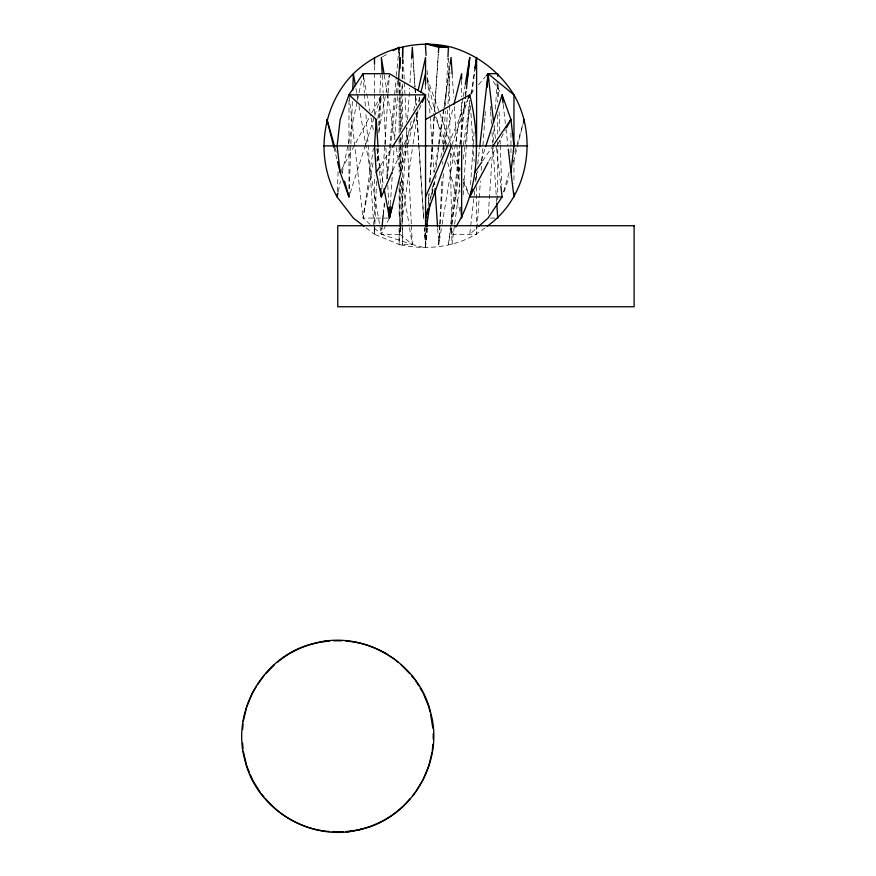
<?xml version="1.0" encoding="UTF-8"?>
<svg xmlns="http://www.w3.org/2000/svg" width="876" height="876" viewBox="0 0 876 876"><rect width="100%" height="100%" fill="white"/><g stroke="black" fill="none" stroke-linecap="round" stroke-linejoin="round"><path stroke-width="0.66" stroke-dasharray="4.38 3.29" d="M485.052 227.815C461.28 246.944 428.32 251.094 399.127 244.503L399.412 228.176M399.609 217.303L400.244 181.934M400.441 171.05L401.055 137.05M401.197 128.892L402.007 84.008M402.106 78.566L402.445 59.524M349.272 188.811L350.805 145.471M350.86 144.124L352.393 100.784M337.348 191.505L338.136 171.116M426.897 227.497L425.55 247.985L412.333 244.503L399.127 244.503L374.501 234.308L376.549 181.255M377.337 160.856L377.863 147.256M378.706 125.487L379.921 94.203M379.976 92.845L380.655 75.161M439.686 225.46L438.756 244.503L437.661 228.176M439.763 224.103L442.03 177.85M442.698 164.25L442.829 161.534M443.289 152.008L445.293 111.208M445.566 105.766L447.899 58.155M376.954 161.447L377.852 147.847M378.837 132.9L381.246 96.207M381.87 188.811L384.728 145.471M384.816 144.124L388.112 94.017M388.199 92.659L389.36 75.051M390.346 204.469L392.503 171.805M392.59 170.448L394.112 147.31M394.649 139.142L397.605 94.225M397.693 92.867L398.503 80.614M411.402 225.46L412.333 244.503L400.025 234.308L400.474 227.475M401.197 216.558L405.862 145.569M405.949 144.201L407.033 127.819M407.57 119.629L409.639 88.235M410.001 82.771L411.523 59.568M428.517 202.925L429.141 193.366M429.864 182.449L432.284 145.58M432.372 144.222L434.178 116.913M434.529 111.449L438.307 54.104L434.474 111.208M440.015 225.395L438.756 244.503L441.876 225.669M440.102 224.026L443.519 172.156M445.315 144.847L447.658 109.358M448.008 103.894L450.078 72.489M463.152 195.063L469.394 100.258M470.554 184.705L473.149 145.296M473.237 143.927L474.135 130.338M426.645 228.176L425.55 244.503L424.455 228.176M428.101 206.418L428.922 194.176M429.733 181.934L434.113 116.65M488.337 213.996L492.805 147.256M493.177 141.803L494.272 125.465M495.367 109.117L497.283 80.515M459.834 151.329L451.074 234.308L476.588 234.308L480.387 181.222M481.165 170.338L481.45 166.254M481.844 160.812L484.954 117.253M485.052 115.895L485.534 109.084M401 227.552L400.025 234.308L381.345 234.308L381.98 227.53L381.345 234.308L412.333 244.503L409.212 225.669M383.272 213.974L384.301 203.133M386.623 178.737L396.291 77.099M396.412 75.741L398.865 49.987M383.349 215.266L384.641 203.024M387.236 178.54L396.138 94.203M396.291 92.845L397.584 80.603M460.557 144.529L465.583 96.918M465.725 95.561L466.306 90.118M450.592 225.526L448.424 244.503L451.26 225.669M450.746 224.179L459.714 145.569M459.867 144.211L465.276 96.776M465.43 95.429L466.043 90.009M474.672 191.121L469.755 234.308L476.873 227.99M475.756 181.671L476.675 173.568M477.759 164.13L479.599 147.934M454.469 225.526L451.972 244.503L451.633 225.46M454.644 224.179L459.823 184.869M463.207 159.125L464.992 145.569M465.178 144.211L470.171 106.27M471.77 94.071L475.164 68.317M427.762 228.242L425.55 244.503L425.55 227.497M432.394 194.362L434.058 182.164M436.084 167.25L439.051 145.569M439.237 144.211L444.044 108.974M444.231 107.628L449.957 65.612L443.858 107.419M401.777 222.154L412.881 145.219M413.078 143.861L417.951 110.124M419.122 102.021L419.9 96.623M425.55 234.308L426.524 227.552M430.806 197.856L432.755 184.365M434.507 172.211L438.405 145.219M438.602 143.861L443.661 108.766M370.154 224.387L363.025 218.08L373.373 148.427M377.753 118.961L381.345 94.849M451.469 224.322L459.977 167.809M463.426 144.934L469.7 103.226M471.124 93.809L474.77 69.587M442.106 224.322L463.065 97.838M463.284 96.502L465.068 85.738M388.134 218.08L363.025 218.08L373.307 161.929M378.936 131.181L385.779 93.754M386.031 92.418L389.207 75.04M338.245 191.636L340.479 181.036M342.144 173.087L347.991 145.263M348.276 143.938L357.178 101.528M357.463 100.203L361.919 79.004M400.19 170.294L411.523 119.859M413.614 110.573L416.899 95.966M401.372 170.393L407.668 145.23M407.997 143.905L415.607 113.442M418.597 101.517L419.922 96.218M429.853 200.856L436.139 175.693M440.781 157.154L443.76 145.23M444.088 143.905L453.363 106.817M513.588 161.742L523.498 122.114M503.612 191.68L509.219 171.992M514.814 152.293L516.687 145.734M517.059 144.42L523.41 122.093M350.203 193.059L365.369 145.241M365.774 143.949L374.38 116.815M374.786 115.522L380.929 96.141M475.077 180.138L477.946 171.094M481.22 160.757L485.315 147.825M451.797 144.912L467.915 99.984M503.886 192.008L509.186 177.237M392.656 170.787L403.442 145.887M403.978 144.649L421.236 104.802M448.183 144.649L467.598 99.82M374.216 227.99L381.345 234.308L389.448 218.08M341.41 169.933L371.194 113.913M371.829 112.719L380.71 96.042M488.764 161.184L497.01 145.69M497.634 144.496L505.244 130.196M380.589 165.476L391.462 148.394M451.074 234.308L455.301 227.815M482.534 161.075L491.743 147.573M470.62 93.841L474.989 88.804M478.471 84.775L485.446 76.727M382.527 56.798L388.451 53.403M490.483 218.08L495.312 218.08M366.048 227.815L374.501 234.308L374.501 175.813M493.243 81.49L501.379 93.732M427.16 98.583L433.094 112.27M433.631 113.519L447.11 144.649M450.888 153.366L460.053 174.521M463.284 182L468.671 194.45M426.93 77.548L450.877 144.31M451.337 145.591L460.086 169.977M463.305 178.967L468.835 194.373M335.158 148.351L336.274 152.293M341.509 170.678L342.253 173.306M427.203 80.329L443.092 143.905M443.431 145.23L444.417 149.205M447.735 162.443L459.988 211.455M333.865 147.212L337.172 160.428M363.759 77.712L366.453 92.418M366.694 93.754L369.88 111.132M371.106 117.822L373.307 129.845M376.735 148.57L383.579 185.997M355.919 88.421L356.62 92.44M356.85 93.776L357.791 99.13M358.952 105.821L381.345 234.308M384.235 74.975L387.137 92.462M387.356 93.809L394.945 139.558M396.28 147.628L400.069 170.502M401.405 178.573L408.993 224.322M503.196 104.364L505.364 123.385M505.989 128.827L507.85 145.131M494.086 126.516L495.477 138.704M496.561 148.186L500.722 184.748M349.13 96.196L363.025 218.08M363.124 75.062L364.394 92.757M364.482 94.115L365.358 106.368M365.949 114.537L374.501 234.308M490.253 106.39L490.527 110.475M490.615 111.843L491.436 124.096M491.983 132.265L492.717 143.171M492.805 144.529L496.637 201.732M427.094 70.398L430.105 115.293M430.193 116.65L433.927 172.419M434.562 181.934L434.748 184.661M414.972 86.724L413.154 59.524L414.939 86.877M415.071 88.082L416.253 105.766M416.713 112.566L423.721 217.303M470.467 105.722L474.135 161.447M452.147 73.814L453.669 96.951M454.294 106.478L459.944 192.216M415.027 88.235L416.111 104.627M416.647 112.818L418.717 144.222M418.805 145.58L423.754 220.675M424.203 227.497L425.55 247.985M378.114 148.011L379.286 165.674M379.636 171.116L380.447 183.347M382.232 75.172L383.13 92.867M383.195 94.225L387.455 178.605M387.805 185.416L388.769 204.469M403.267 59.524L406.333 122.093M406.595 127.524L411.337 224.103M498.115 84.534L498.597 98.079M499.079 111.624L499.802 131.937M500.097 140.061L500.24 144.124M500.284 145.471L501.685 184.748M448.621 58.155L449.454 104.408M449.476 105.766L450.187 145.208M450.33 153.377L451.6 224.103M399.292 56.798L399.171 49.998L399.127 56.798M399.763 82.64L400.639 131.608M400.759 138.408L401.339 171.05M401.471 177.85L402.292 224.103M402.325 225.46L402.664 244.503L402.664 225.46M513.96 160.188L513.96 183.325M510.949 133.021L510.949 156.048M497.732 84.6L497.732 102.306M497.732 114.559L497.732 136.36M497.732 141.803L497.732 200.374M476.588 173.098L476.588 179.898M476.588 186.697L476.588 234.308M461.641 80.515L461.641 96.853M461.641 102.306L461.641 144.529M425.55 84.764L425.55 92.199M402.664 59.524L402.664 78.566M402.664 84.008L402.664 127.524M402.664 134.335L402.664 224.103M400.025 81.961L400.025 92.845M400.025 94.203L400.025 130.929M400.025 137.729L400.025 170.371M400.025 181.255L400.025 216.624M400.025 227.508L400.025 234.308M399.127 82.64L399.127 132.966M399.127 139.766L399.127 172.419M399.127 187.376L399.127 217.303M399.127 228.176L399.127 244.503M374.501 65.634L374.501 92.845M374.501 94.203L374.501 115.971M348.976 100.291L348.976 188.767"/><path stroke-width="1.31" d="M402.489 56.798L402.664 47.282L402.664 58.155M337.501 161.742L340.151 172.309L348.976 196.936L349.119 192.873M352.776 89.954L353.356 73.704C379.199 48.717 417.096 38.555 451.972 47.282C477.781 55.002 499.824 71.909 513.96 94.849C538.51 137.466 527.987 197.571 487.165 226.194M337.238 194.22L337.129 196.936L353.356 218.08L363.934 226.194M447.964 56.798L448.424 47.282L425.55 43.8L425.55 47.895M425.55 226.139L425.55 94.849L389.448 73.704L363.025 73.704L348.976 94.849L376.242 119.464L374.501 145.887L376.242 172.309L381.345 196.936L392.12 172.035M384.071 188.668L389.448 218.08L390.258 205.827M398.503 80.614L400.025 57.477L400.025 68.361M400.562 226.118L400.737 223.38M411.61 58.199L412.333 47.282L413.067 58.155M456.002 226.731C480.125 187.891 480.3 138.167 469.755 94.849L425.55 119.464M426.732 226.818L426.908 224.103M427.094 221.376L427.368 217.303M438.394 52.724L438.756 47.282L425.55 43.8M487.089 87.315L488.063 73.704L497.732 73.704L497.831 76.409M242.608 729.5L243.046 724.047M432.273 751.312L432.81 744.501M433.237 739.048L433.237 733.595M382.111 226.172L383.14 215.332M398.865 49.987L399.127 47.282L393.193 50.677M466.448 88.761L469.755 57.477L465.298 84.392M467.587 76.453L469.755 57.477M479.752 146.577L488.063 73.704L513.96 94.849L513.96 146.577M513.96 192.851L513.96 196.936L510.949 172.309L513.96 145.887L510.949 119.464L502.112 94.849L485.731 146.533M337.972 192.961L337.129 196.936C314.791 157.724 321.623 105.788 353.356 73.704L355.459 85.749M475.164 68.317L476.588 57.477L476.588 147.256M426.711 226.205L430.028 203.254M450.1 64.222L451.074 57.477L452.147 73.814M474.967 68.24L476.588 57.477M388.9 207.196L389.448 218.08L391.835 207.459M418.093 90.655L425.55 57.477L425.55 84.589M243.254 721.32L246.758 706.691L252.507 692.785L256.077 686.959M431.956 752.648L428.769 765.952L423.02 779.848L415.169 792.67M389.448 218.08L401.044 171.718M420.907 92.243L425.55 73.704M427.86 208.806L425.55 218.08L451.337 146.193M454.02 104.167L461.641 73.704L461.641 79.147M523.41 122.093L524.155 119.464M500.875 186.106L502.112 196.936L469.755 196.936L472.208 189.183M468.835 97.411L469.755 94.849L468.134 98.583M422.309 102.317L425.55 94.849L348.976 94.849L340.151 119.464L337.129 145.887L340.151 172.309M425.55 196.936L447.647 145.887M469.755 196.936L488.129 162.378M506.514 127.808L510.949 119.464L492.52 146.456M257.5 684.627L263.895 675.801M376.242 172.309L379.866 166.615M392.196 147.256L425.55 94.849M502.112 196.936L488.063 218.08L478.909 226.194M474.858 172.309L481.767 162.191M265.669 673.721L274.254 664.961M409.858 798.912C394.101 817.713 370.384 829.835 345.921 831.554M412.508 795.791L414.282 793.711M486.322 75.719L488.063 73.704L493.626 122.454M277.363 662.3C291.916 650.025 310.597 642.393 329.595 641.079M361.043 829.331C411.03 818.129 444.493 762.383 430.74 713.02C419.549 663.012 363.847 629.603 314.462 643.312C264.453 654.514 231.056 710.228 244.754 759.612C255.956 809.621 311.67 843.019 361.054 829.331L356.466 830.36M323.693 641.473L328.369 640.893M347.159 831.74L351.824 831.16M333.679 640.761L341.848 640.761M343.206 831.773L332.322 831.773M438.756 47.282L448.424 47.282M323.452 145.887L527.637 145.887M345.921 641.079C359.948 641.998 373.866 646.433 385.856 653.748M329.595 831.554C305.133 829.835 281.415 817.713 265.669 798.912M382.932 651.755L387.028 654.076M388.188 655.171L394.003 658.752M395.043 659.639L398.153 662.3M401.274 664.961L409.858 673.721M411.621 675.801L414.282 678.922M261.234 793.711L263.895 796.832M415.169 679.962L418.739 685.788M420.162 688.12L423.02 692.785L428.769 706.691L430.039 712.013M260.347 792.67L252.507 779.848L250.416 774.789M249.375 772.271L246.758 765.952L243.254 751.312M334.785 147.037L326.934 119.464L333.865 147.212M344.498 181.179L348.976 196.936M430.674 714.674L432.81 728.131M363.025 73.704L363.518 76.376M384.016 73.628L381.345 57.477L382.166 73.814M502.112 94.849L503.043 102.996M508.31 149.205L510.949 172.309M242.608 743.133L243.046 748.586M488.063 73.704L488.523 80.515M496.736 203.101L497.732 218.08M425.55 47.282L426.097 55.44M435.022 188.734L437.573 226.818M460.929 207.196L461.641 218.08L461.641 145.887M376.242 119.464L378.027 146.653M380.808 188.778L381.345 196.936M399.127 47.282L399.171 49.998M400.025 217.982L400.025 226.139M374.501 57.477L374.501 64.276M634.115 225.723L337.764 225.723L337.764 306.753L634.115 306.753L634.115 225.723"/></g></svg>
